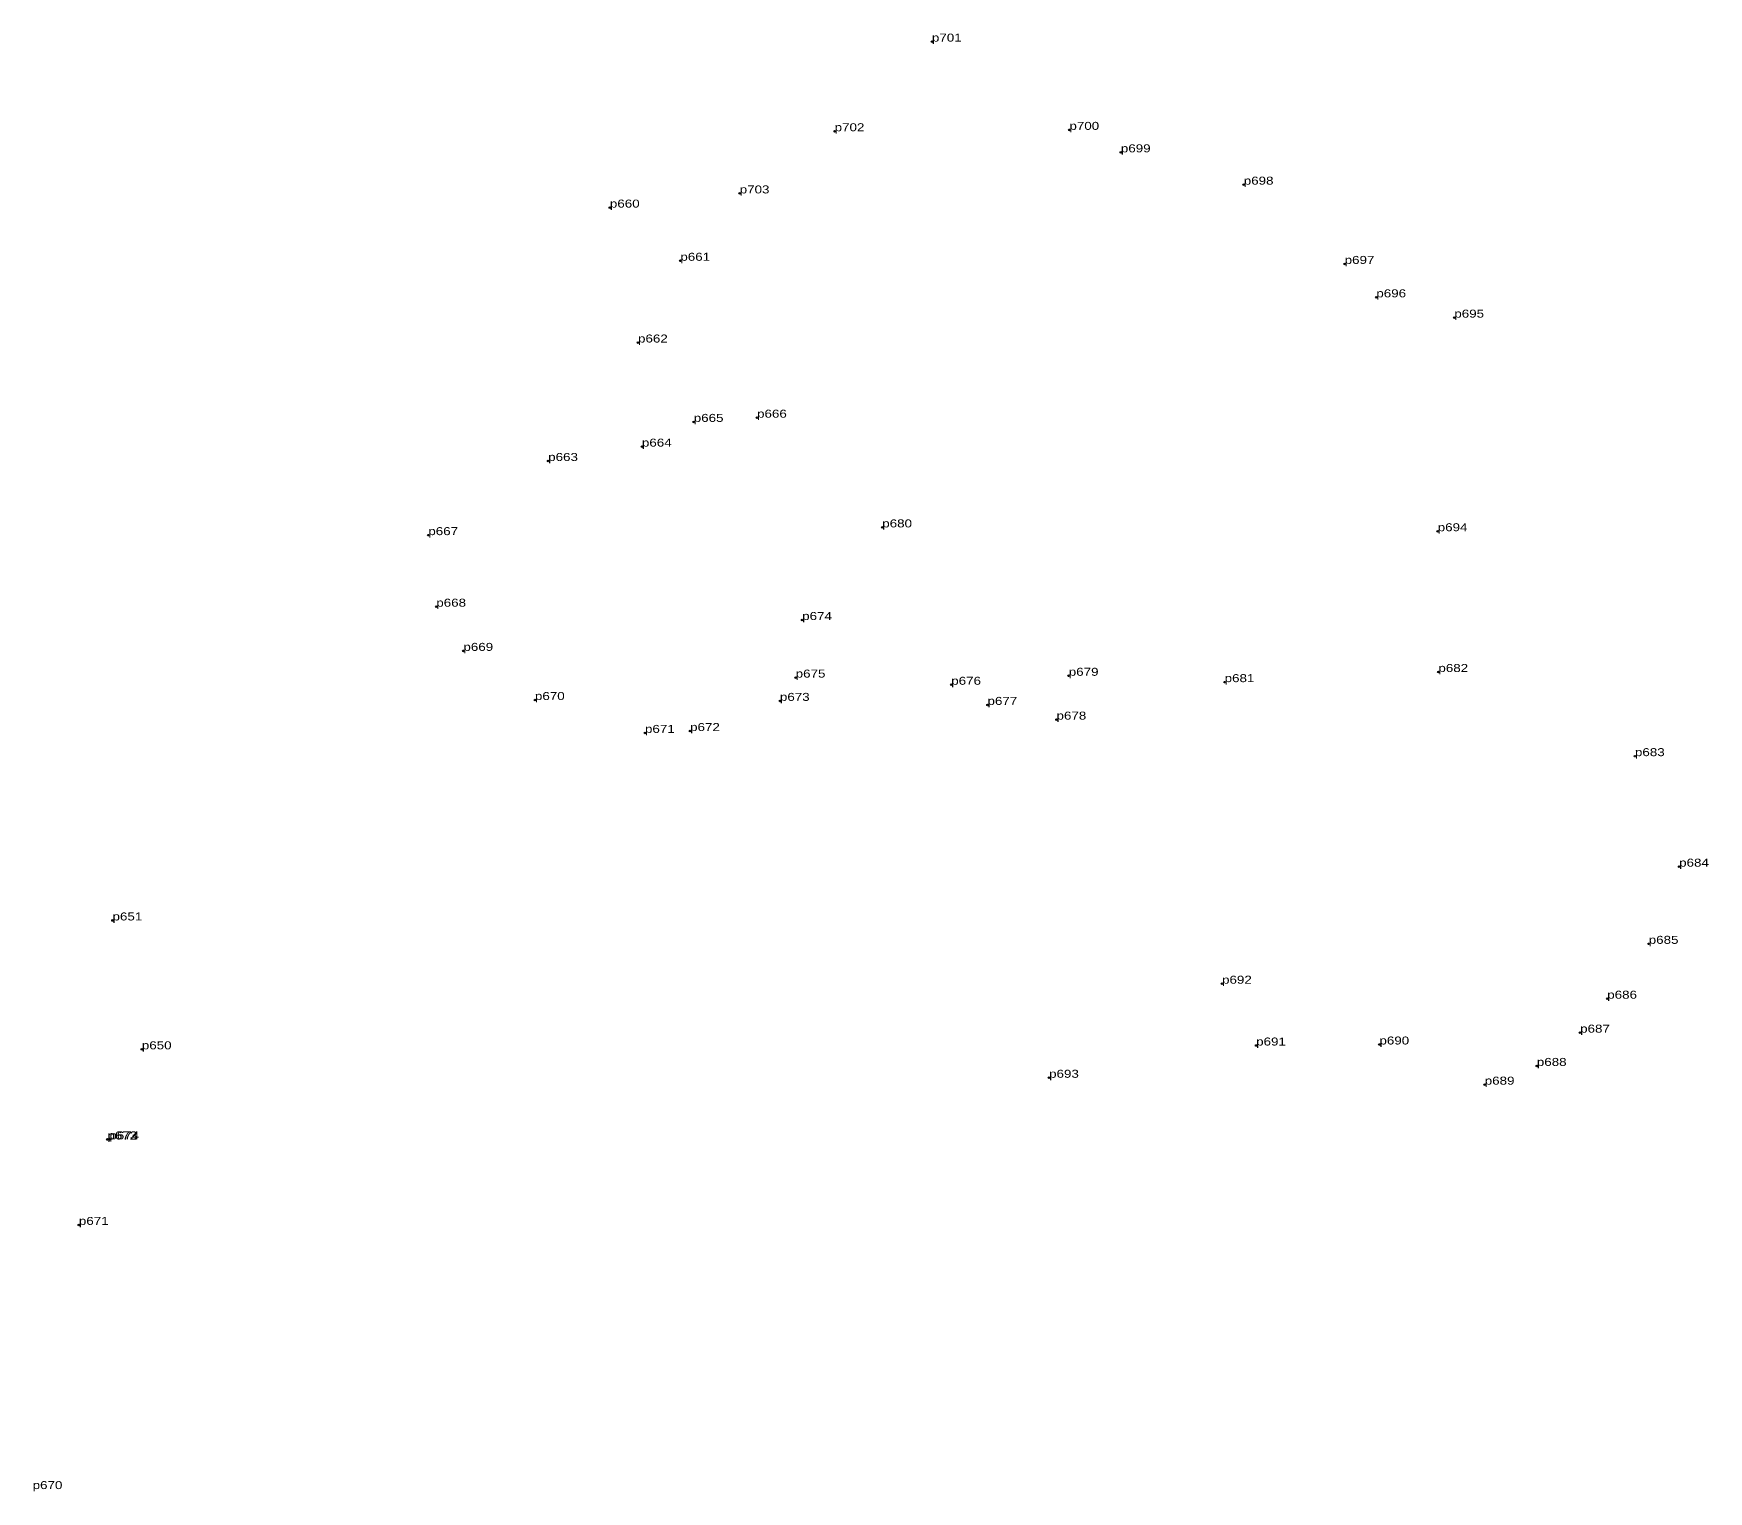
# Model space of a CAD drawing. Header units: metres. Extents: x 543607 to 546308, y 1834524 to 1839461.
# Drawn here: x 545931.6 to 546308.4, y 1834741.7 to 1835069.7 of the extents above; entities that cross this region are included whole.
import ezdxf

# ---------------------------------------------------------------- set-up
doc = ezdxf.new("R2010")
doc.units = ezdxf.units.M
doc.header["$LTSCALE"] = 0.72
doc.header["$PDMODE"] = 32
doc.header["$PDSIZE"] = 0.36
doc.layers.add('12', color=7, linetype='Continuous')
doc.layers.add('7', color=7, linetype='Continuous')

msp = doc.modelspace()

# ---------------------------------------------------------------- linework, layer by layer
at = {"layer": '7'}
for p in [(546133.71, 1835067.84), (546111.83, 1835047.68), (546164.64, 1835047.99), (546176.21, 1835042.94), (546203.85, 1835035.67), (546090.48, 1835033.7), (546061.28, 1835030.51), (546077.13, 1835018.55), (546226.55, 1835017.84), (546233.67, 1835010.33), (546251.21, 1835005.76), (546067.61, 1835000.16), (546080.14, 1834982.31), (546094.38, 1834983.26), (546068.48, 1834976.75), (546047.4, 1834973.52), (546020.44, 1834956.84), (546122.54, 1834958.58), (546247.48, 1834957.72), (546022.23, 1834940.75), (546104.53, 1834937.75), (546028.33, 1834930.81), (546247.63, 1834926.06), (546103.07, 1834924.8), (546138.06, 1834923.19), (546164.49, 1834925.21), (546199.55, 1834923.78), (546044.42, 1834919.76), (546099.52, 1834919.56), (546146.21, 1834918.66), (546161.74, 1834915.35), (546069.17, 1834912.36), (546079.32, 1834912.78), (546291.84, 1834907.13), (546301.78, 1834882.28), (545949.41, 1834870.18), (546294.94, 1834864.92), (546198.97, 1834855.95), (546285.61, 1834852.58), (546279.51, 1834844.95), (545956, 1834841.2), (546206.64, 1834842.05), (546234.37, 1834842.28), (546269.77, 1834837.46), (546160.07, 1834834.8), (546258.05, 1834833.25), (545948.25, 1834820.91), (545948.29, 1834820.95), (545948.7, 1834820.94), (545941.84, 1834801.7)]:
    msp.add_point(p, dxfattribs=at)

# ---------------------------------------------------------------- texts
at = {"layer": '12', "width": 1.25}
for s, p in [('p701', (546133.71, 1835067.84)), ('p702', (546111.83, 1835047.68)), ('p700', (546164.64, 1835047.99)), ('p699', (546176.21, 1835042.94)), ('p703', (546090.48, 1835033.7)), ('p698', (546203.85, 1835035.67)), ('p660', (546061.28, 1835030.51)), ('p661', (546077.13, 1835018.55)), ('p697', (546226.55, 1835017.84)), ('p696', (546233.67, 1835010.33)), ('p695', (546251.21, 1835005.76)), ('p662', (546067.61, 1835000.16)), ('p665', (546080.14, 1834982.31)), ('p666', (546094.38, 1834983.26)), ('p664', (546068.48, 1834976.75)), ('p663', (546047.4, 1834973.52)), ('p680', (546122.54, 1834958.58)), ('p694', (546247.48, 1834957.72)), ('p667', (546020.44, 1834956.84)), ('p668', (546022.23, 1834940.75)), ('p674', (546104.53, 1834937.75)), ('p669', (546028.33, 1834930.81)), ('p675', (546103.07, 1834924.8)), ('p679', (546164.49, 1834925.21)), ('p682', (546247.63, 1834926.06)), ('p676', (546138.06, 1834923.19)), ('p681', (546199.55, 1834923.78)), ('p670', (546044.42, 1834919.76)), ('p673', (546099.52, 1834919.56)), ('p677', (546146.21, 1834918.66)), ('p672', (546079.32, 1834912.78)), ('p678', (546161.74, 1834915.35)), ('p671', (546069.17, 1834912.36)), ('p683', (546291.84, 1834907.13)), ('p684', (546301.78, 1834882.28)), ('p651', (545949.41, 1834870.18)), ('p685', (546294.94, 1834864.92)), ('p692', (546198.97, 1834855.95)), ('p686', (546285.61, 1834852.58)), ('p687', (546279.51, 1834844.95)), ('p650', (545956, 1834841.2)), ('p691', (546206.64, 1834842.05)), ('p690', (546234.37, 1834842.28)), ('p688', (546269.77, 1834837.46)), ('p693', (546160.07, 1834834.8)), ('p689', (546258.05, 1834833.25)), ('p672', (545948.25, 1834820.91)), ('p673', (545948.29, 1834820.95)), ('p674', (545948.7, 1834820.94)), ('p671', (545941.84, 1834801.7)), ('p670', (545931.44, 1834742.29))]:
    msp.add_text(s, height=1.8, dxfattribs=at).set_placement(p)

doc.saveas('drawing.dxf')
